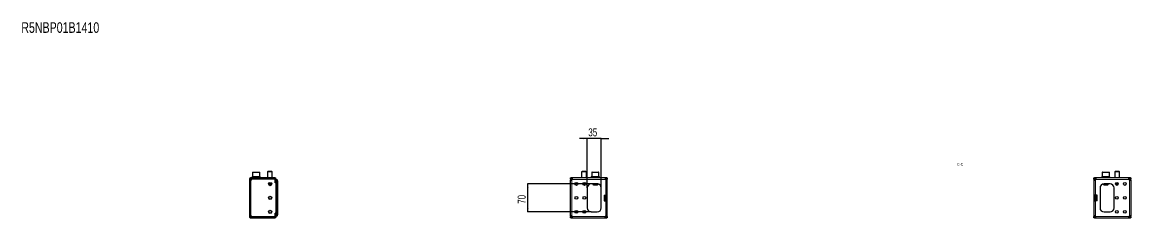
# Model space of a CAD drawing. Header units: millimetres. Extents: x -99 to 5261, y -1371 to 657.
# Drawn here: x 2491 to 5261, y 166 to 657 of the extents above; entities that cross this region are included whole.
import ezdxf

# ---------------------------------------------------------------- set-up
doc = ezdxf.new("R2010")
doc.units = ezdxf.units.MM
doc.layers.add('FORMAT', color=7, linetype='Continuous')
doc.styles.add('SLDTEXTSTYLE0', font='TXT', dxfattribs={"width": 0.75})
doc.dimstyles.new('SLDDIMSTYLE0', dxfattribs={"dimtxt": 20, "dimasz": 10, "dimexe": 0, "dimexo": 0.0625, "dimgap": 5, "dimtad": 2, "dimdec": 1, "dimrnd": 1e-09, "dimzin": 12, "dimdsep": 46, "dimtxsty": 'SLDTEXTSTYLE0', "dimsah": 1, "dimcen": 0.09, "dimadec": 0, "dimazin": 3, "dimtfac": 1, "dimtofl": 0, "dimtmove": 0, "dimatfit": 3, "dimfxl": 0, "dimfrac": 2, "dimtolj": 1, "dimtzin": 12, "dimarcsym": 0})
doc.dimstyles.new('SLDDIMSTYLE1', dxfattribs={"dimtxt": 20, "dimasz": 10, "dimexe": 0, "dimexo": 0.0625, "dimgap": 5, "dimtad": 2, "dimdec": 1, "dimrnd": 1e-09, "dimzin": 12, "dimdsep": 46, "dimtxsty": 'SLDTEXTSTYLE0', "dimsah": 1, "dimcen": 0.09, "dimadec": 0, "dimazin": 3, "dimtfac": 1, "dimtmove": 0, "dimatfit": 0, "dimfxl": 0, "dimfrac": 2, "dimtolj": 1, "dimtzin": 12, "dimarcsym": 0})

# ---------------------------------------------------------------- blocks, each defined once
blk = doc.blocks.new('_D_9')
at = {"layer": 'FORMAT'}
for p, q in [((3902.8, 365), (3883.5, 365)), ((3902.8, 241.5), (3902.8, 366)), ((3937.8, 365), (3902.8, 365)), ((3937.8, 241.5), (3937.8, 366)), ((3937.8, 365), (3957, 365))]:
    blk.add_line(p, q, dxfattribs=at)
for points in [[(3902.8, 365), (3892.8, 366.5), (3892.8, 363.4)], [(3937.8, 365), (3947.8, 363.4), (3947.8, 366.5)]]:
    blk.add_solid(points, dxfattribs=at)
at = {"layer": 'FORMAT', "insert": (3905.5, 390.7), "char_height": 20, "attachment_point": 1, "style": 'SLDTEXTSTYLE0'}
blk.add_mtext('35', dxfattribs=at)
blk = doc.blocks.new('_D_10')
at = {"layer": 'FORMAT'}
for p, q in [((3912.7, 251.5), (3753.7, 251.5)), ((3754.7, 181.5), (3754.7, 251.5)), ((3912.7, 181.5), (3753.7, 181.5))]:
    blk.add_line(p, q, dxfattribs=at)
for points in [[(3754.7, 251.5), (3753.2, 241.5), (3756.3, 241.5)], [(3754.7, 181.5), (3756.3, 191.5), (3753.2, 191.5)]]:
    blk.add_solid(points, dxfattribs=at)
at = {"layer": 'FORMAT', "insert": (3729, 201.7), "char_height": 20, "attachment_point": 1, "rotation": 90, "style": 'SLDTEXTSTYLE0'}
blk.add_mtext('70', dxfattribs=at)

msp = doc.modelspace()

# ---------------------------------------------------------------- linework, layer by layer
at = {"color": 7, "linetype": 'Continuous', "lineweight": 25}
for p, q in [((3066.88, 279.95), (3066.88, 268.95)), ((3067.88, 280.95), (3083.88, 280.95)), ((3084.88, 268.95), (3084.88, 279.95)), ((3104.96, 282.95), (3103.88, 281.88)), ((3103.88, 281.88), (3103.88, 266.45)), ((3115.88, 281.88), (3103.88, 281.88)), ((3114.81, 282.95), (3104.96, 282.95)), ((3115.88, 281.88), (3114.81, 282.95)), ((3115.88, 266.45), (3115.88, 281.88)), ((3889.83, 282.95), (3888.75, 281.88)), ((3888.75, 281.88), (3888.75, 266.45)), ((3900.75, 281.88), (3888.75, 281.88)), ((3899.68, 282.95), (3889.83, 282.95)), ((3900.75, 281.88), (3899.68, 282.95)), ((3900.75, 266.45), (3900.75, 281.88)), ((3914.25, 279.95), (3914.25, 268.95)), ((3915.25, 280.95), (3923.64, 280.95)), ((3923.64, 280.95), (3931.25, 280.95)), ((3932.25, 268.95), (3932.25, 279.95)), ((5189.25, 279.95), (5189.25, 268.95)), ((5190.25, 280.95), (5198.59, 280.95)), ((5198.59, 280.95), (5206.25, 280.95)), ((5207.25, 268.95), (5207.25, 279.95)), ((5221.83, 282.95), (5220.75, 281.88)), ((5220.75, 281.88), (5220.75, 266.45)), ((5232.75, 281.88), (5220.75, 281.88)), ((5231.68, 282.95), (5221.83, 282.95)), ((5232.75, 281.88), (5231.68, 282.95)), ((5232.75, 266.45), (5232.75, 281.88)), ((3058.88, 262.95), (3058.88, 261.73)), ((3061.38, 262.95), (3058.88, 262.95)), ((3058.88, 261.73), (3058.88, 171.18)), ((3061.38, 261.73), (3058.88, 261.73)), ((3061.38, 262.95), (3061.38, 261.73)), ((3062.38, 263.95), (3062.38, 266.45)), ((3064.78, 266.45), (3062.38, 266.45)), ((3064.79, 263.95), (3062.38, 263.95)), ((3064.78, 266.45), (3064.78, 263.95)), ((3064.78, 266.45), (3065.78, 266.45)), ((3065.78, 263.95), (3064.78, 263.95)), ((3065.63, 268.95), (3065.63, 267.95)), ((3065.63, 268.95), (3065.64, 268.95)), ((3065.63, 267.95), (3065.64, 267.95)), ((3065.64, 268.95), (3065.64, 268.7)), ((3066.43, 268.95), (3065.64, 268.95)), ((3065.64, 267.95), (3065.64, 268.2)), ((3066.43, 267.95), (3065.64, 267.95)), ((3122.38, 266.45), (3065.78, 266.45)), ((3065.78, 263.95), (3122.38, 263.95)), ((3065.81, 263.85), (3120.78, 263.85)), ((3066.43, 268.95), (3066.53, 268.95)), ((3066.43, 267.95), (3066.53, 267.95)), ((3066.53, 268.95), (3066.53, 268.7)), ((3068.67, 268.95), (3066.53, 268.95)), ((3066.53, 267.95), (3066.53, 268.2)), ((3068.67, 267.95), (3066.53, 267.95)), ((3068.67, 268.95), (3068.85, 268.95)), ((3068.67, 267.95), (3068.85, 267.95)), ((3068.85, 268.95), (3068.85, 268.7)), ((3072.01, 268.95), (3068.85, 268.95)), ((3068.85, 267.95), (3068.85, 268.2)), ((3072.01, 267.95), (3068.85, 267.95)), ((3069.88, 267.95), (3069.88, 266.45)), ((3072.01, 268.95), (3072.24, 268.95)), ((3072.01, 267.95), (3072.24, 267.95)), ((3072.24, 268.95), (3072.24, 268.7)), ((3075.94, 268.95), (3072.24, 268.95)), ((3072.24, 267.95), (3072.24, 268.2)), ((3075.94, 267.95), (3072.24, 267.95)), ((3075.94, 268.95), (3076.02, 268.95)), ((3075.94, 267.95), (3076.11, 267.95)), ((3076.11, 267.95), (3076.19, 267.95)), ((3076.15, 268.95), (3076.19, 268.95)), ((3076.19, 268.95), (3076.19, 268.7)), ((3079.85, 268.95), (3076.19, 268.95)), ((3076.19, 267.95), (3076.19, 268.2)), ((3079.85, 267.95), (3076.19, 267.95)), ((3079.85, 268.95), (3080.08, 268.95)), ((3079.85, 267.95), (3080.08, 267.95)), ((3080.08, 268.95), (3080.08, 268.7)), ((3083.17, 268.95), (3080.08, 268.95)), ((3080.08, 267.95), (3080.08, 268.2)), ((3083.17, 267.95), (3080.08, 267.95)), ((3081.88, 266.45), (3081.88, 267.95)), ((3083.17, 268.95), (3083.34, 268.95)), ((3083.17, 267.95), (3083.34, 267.95)), ((3083.34, 268.95), (3083.34, 268.7)), ((3085.37, 268.95), (3083.34, 268.95)), ((3083.34, 267.95), (3083.34, 268.2)), ((3085.37, 267.95), (3083.34, 267.95)), ((3085.37, 268.95), (3085.46, 268.95)), ((3085.37, 267.95), (3085.46, 267.95)), ((3085.46, 268.95), (3085.46, 268.7)), ((3086.13, 268.95), (3085.46, 268.95)), ((3085.46, 267.95), (3085.46, 268.2)), ((3086.13, 267.95), (3085.46, 267.95)), ((3086.13, 267.95), (3086.13, 268.95)), ((3099.63, 263.95), (3099.63, 263.85)), ((3099.93, 263.95), (3099.93, 263.85)), ((3101.61, 263.95), (3101.61, 263.85)), ((3104.56, 263.95), (3104.56, 263.85)), ((3114.85, 250.95), (3106.92, 250.95)), ((3108.32, 263.95), (3108.32, 263.85)), ((3112.31, 263.95), (3112.31, 263.85)), ((3115.94, 263.95), (3115.94, 263.85)), ((3118.64, 263.95), (3118.64, 263.85)), ((3120.01, 263.95), (3120.01, 263.85)), ((3120.13, 263.85), (3120.13, 263.95)), ((3123.28, 254.35), (3123.28, 261.35)), ((3123.28, 255.93), (3123.38, 255.72)), ((3125.88, 254.35), (3123.28, 254.35)), ((3123.38, 262.95), (3123.38, 255)), ((3125.88, 255), (3123.38, 255)), ((3125.88, 262.95), (3125.88, 255)), ((3125.88, 262.7), (3126.08, 262.7)), ((3125.88, 172.98), (3125.88, 260.43)), ((3125.88, 254.35), (3125.88, 178.55)), ((3126.08, 262.7), (3127.77, 262.25)), ((3126.08, 173.6), (3126.08, 259.81)), ((3128.88, 259.35), (3128.88, 260.8)), ((3128.88, 259.35), (3128.88, 184.91)), ((3860.75, 263.95), (3860.75, 266.45)), ((3860.75, 266.45), (3861.86, 266.45)), ((3861.86, 263.95), (3860.75, 263.95)), ((3860.75, 263.95), (3860.75, 263.85)), ((3860.75, 263.85), (3863.25, 263.85)), ((3860.75, 263.24), (3860.75, 263.85)), ((3860.75, 263.24), (3860.75, 261.18)), ((3860.75, 171.73), (3860.75, 261.18)), ((3860.75, 261.18), (3861.85, 261.18)), ((3865.58, 266.45), (3861.86, 266.45)), ((3865.58, 263.95), (3861.86, 263.95)), ((3863.25, 263.85), (3863.25, 263.24)), ((3863.25, 263.24), (3863.25, 261.42)), ((3947.92, 266.45), (3865.58, 266.45)), ((3865.58, 266.45), (3865.58, 264.24)), ((3899.22, 250.95), (3892.29, 250.95)), ((3927.75, 251.45), (3912.75, 251.45)), ((3913, 268.95), (3913, 267.95)), ((3913, 268.95), (3913.01, 268.95)), ((3913, 267.95), (3913.01, 267.95)), ((3913.01, 268.95), (3913.01, 268.7)), ((3913.84, 268.95), (3913.01, 268.95)), ((3913.01, 267.95), (3913.01, 268.2)), ((3913.84, 267.95), (3913.01, 267.95)), ((3913.84, 268.95), (3913.94, 268.95)), ((3913.84, 267.95), (3913.94, 267.95)), ((3913.94, 268.95), (3913.94, 268.7)), ((3916.11, 268.95), (3913.94, 268.95)), ((3913.94, 267.95), (3913.94, 268.2)), ((3916.11, 267.95), (3913.94, 267.95)), ((3914.42, 251.36), (3914.4, 251.36)), ((3914.42, 251.35), (3914.42, 251.36)), ((3914.52, 251.35), (3914.42, 251.35)), ((3914.52, 251.45), (3914.52, 251.35)), ((3917.78, 251.35), (3914.52, 251.35)), ((3916.11, 268.95), (3916.29, 268.95)), ((3916.11, 267.95), (3916.29, 267.95)), ((3916.29, 268.95), (3916.29, 268.7)), ((3919.46, 268.95), (3916.29, 268.95)), ((3916.29, 267.95), (3916.29, 268.2)), ((3919.46, 267.95), (3916.29, 267.95)), ((3917.25, 267.95), (3917.25, 266.45)), ((3917.25, 251.35), (3917.25, 250.03)), ((3917.25, 250.03), (3918.33, 248.95)), ((3917.25, 250.03), (3923.54, 250.03)), ((3917.78, 251.35), (3919.68, 251.35)), ((3919.46, 268.95), (3919.69, 268.95)), ((3919.46, 267.95), (3919.69, 267.95)), ((3920.23, 251.35), (3919.68, 251.35)), ((3919.69, 268.95), (3919.69, 268.7)), ((3923.39, 268.95), (3919.69, 268.95)), ((3919.69, 267.95), (3919.69, 268.2)), ((3923.39, 267.95), (3919.69, 267.95)), ((3926.27, 251.35), (3920.23, 251.35)), ((3923.39, 268.95), (3923.69, 268.95)), ((3923.39, 268.95), (3923.47, 268.95)), ((3923.39, 267.95), (3923.55, 267.95)), ((3923.54, 250.03), (3929.25, 250.03)), ((3923.55, 267.95), (3923.64, 267.95)), ((3923.6, 268.95), (3923.64, 268.95)), ((3923.64, 268.95), (3923.64, 268.7)), ((3927.31, 268.95), (3923.64, 268.95)), ((3923.64, 267.95), (3923.64, 268.2)), ((3927.31, 267.95), (3923.64, 267.95)), ((3926.83, 251.35), (3926.27, 251.35)), ((3926.83, 251.35), (3928.73, 251.35)), ((3927.31, 268.95), (3927.53, 268.95)), ((3927.31, 267.95), (3927.53, 267.95)), ((3927.53, 268.95), (3927.53, 268.7)), ((3930.6, 268.95), (3927.53, 268.95)), ((3927.53, 267.95), (3927.53, 268.2)), ((3930.6, 267.95), (3927.53, 267.95)), ((3928.18, 248.95), (3929.25, 250.03)), ((3929.16, 251.35), (3928.73, 251.35)), ((3929.25, 266.45), (3929.25, 267.95)), ((3929.25, 250.03), (3929.25, 251.34)), ((3930.6, 268.95), (3930.77, 268.95)), ((3930.6, 267.95), (3930.77, 267.95)), ((3930.77, 268.95), (3930.77, 268.7)), ((3932.78, 268.95), (3930.77, 268.95)), ((3930.77, 267.95), (3930.77, 268.2)), ((3932.78, 267.95), (3930.77, 267.95)), ((3932.78, 268.95), (3932.87, 268.95)), ((3932.78, 267.95), (3932.87, 267.95)), ((3932.87, 268.95), (3932.87, 268.7)), ((3933.5, 268.95), (3932.87, 268.95)), ((3932.87, 267.95), (3932.87, 268.2)), ((3933.5, 267.95), (3932.87, 267.95)), ((3933.5, 267.95), (3933.5, 268.95)), ((3947.92, 266.45), (3947.92, 263.95)), ((3951.64, 266.45), (3947.92, 266.45)), ((3951.64, 263.95), (3947.92, 263.95)), ((3950.25, 263.85), (3952.75, 263.85)), ((3950.25, 263.24), (3950.25, 263.85)), ((3950.25, 261.41), (3950.25, 263.24)), ((3951.64, 266.45), (3952.75, 266.45)), ((3952.75, 263.95), (3951.64, 263.95)), ((3952.75, 266.45), (3952.75, 263.95)), ((3952.75, 263.85), (3952.75, 263.95)), ((3952.75, 263.85), (3952.75, 263.24)), ((3952.75, 261.18), (3952.75, 263.24)), ((3952.75, 223.45), (3952.75, 261.18)), ((5168.75, 263.95), (5168.75, 266.45)), ((5168.75, 266.45), (5169.86, 266.45)), ((5169.86, 263.95), (5168.75, 263.95)), ((5168.75, 263.95), (5168.75, 263.85)), ((5168.75, 263.85), (5171.25, 263.85)), ((5168.75, 263.24), (5168.75, 263.85)), ((5168.75, 263.24), (5168.75, 261.18)), ((5168.75, 261.18), (5169.85, 261.18)), ((5168.75, 261.18), (5168.75, 223.45)), ((5173.58, 266.45), (5169.86, 266.45)), ((5173.58, 263.95), (5169.86, 263.95)), ((5171.25, 263.85), (5171.25, 263.24)), ((5171.25, 263.24), (5171.25, 261.42)), ((5173.58, 266.45), (5173.58, 264.24)), ((5255.92, 266.45), (5173.58, 266.45)), ((5188, 268.95), (5188, 267.95)), ((5188, 268.95), (5188.01, 268.95)), ((5188, 267.95), (5188.01, 267.95)), ((5188.01, 268.95), (5188.01, 268.7)), ((5188.84, 268.95), (5188.01, 268.95)), ((5188.01, 267.95), (5188.01, 268.2)), ((5188.84, 267.95), (5188.01, 267.95)), ((5188.84, 268.95), (5188.94, 268.95)), ((5188.84, 267.95), (5188.94, 267.95)), ((5188.94, 268.95), (5188.94, 268.7)), ((5191.11, 268.95), (5188.94, 268.95)), ((5188.94, 267.95), (5188.94, 268.2)), ((5191.11, 267.95), (5188.94, 267.95)), ((5191.11, 268.95), (5191.29, 268.95)), ((5191.11, 267.95), (5191.29, 267.95)), ((5191.29, 268.95), (5191.29, 268.7)), ((5194.47, 268.95), (5191.29, 268.95)), ((5191.29, 267.95), (5191.29, 268.2)), ((5194.47, 267.95), (5191.29, 267.95)), ((5192.25, 267.95), (5192.25, 266.45)), ((5192.25, 251.34), (5192.25, 250.03)), ((5192.25, 250.03), (5193.33, 248.95)), ((5192.25, 250.03), (5198.51, 250.03)), ((5192.78, 251.35), (5192.34, 251.35)), ((5192.78, 251.35), (5194.68, 251.35)), ((5208.75, 251.45), (5193.75, 251.45)), ((5194.47, 268.95), (5194.7, 268.95)), ((5194.47, 267.95), (5194.7, 267.95)), ((5195.23, 251.35), (5194.68, 251.35)), ((5194.7, 268.95), (5194.7, 268.7)), ((5198.4, 268.95), (5194.7, 268.95)), ((5194.7, 267.95), (5194.7, 268.2)), ((5198.4, 267.95), (5194.7, 267.95)), ((5201.27, 251.35), (5195.23, 251.35)), ((5198.4, 268.95), (5198.64, 268.95)), ((5198.4, 268.95), (5198.47, 268.95)), ((5198.4, 267.95), (5198.55, 267.95)), ((5198.51, 250.03), (5204.25, 250.03)), ((5198.55, 267.95), (5198.65, 267.95)), ((5198.6, 268.95), (5198.65, 268.95)), ((5198.65, 268.95), (5198.65, 268.7)), ((5202.31, 268.95), (5198.65, 268.95)), ((5198.65, 267.95), (5198.65, 268.2)), ((5202.31, 267.95), (5198.65, 267.95)), ((5201.83, 251.35), (5201.27, 251.35)), ((5201.83, 251.35), (5203.73, 251.35)), ((5202.31, 268.95), (5202.54, 268.95)), ((5202.31, 267.95), (5202.54, 267.95)), ((5202.54, 268.95), (5202.54, 268.7)), ((5205.6, 268.95), (5202.54, 268.95)), ((5202.54, 267.95), (5202.54, 268.2)), ((5205.6, 267.95), (5202.54, 267.95)), ((5203.18, 248.95), (5204.25, 250.03)), ((5206.98, 251.35), (5203.73, 251.35)), ((5204.25, 266.45), (5204.25, 267.95)), ((5204.25, 250.03), (5204.25, 251.35)), ((5205.6, 268.95), (5205.77, 268.95)), ((5205.6, 267.95), (5205.77, 267.95)), ((5205.77, 268.95), (5205.77, 268.7)), ((5207.78, 268.95), (5205.77, 268.95)), ((5205.77, 267.95), (5205.77, 268.2)), ((5207.78, 267.95), (5205.77, 267.95)), ((5206.98, 251.35), (5206.98, 251.45)), ((5207.08, 251.35), (5206.98, 251.35)), ((5207.1, 251.36), (5207.08, 251.36)), ((5207.08, 251.35), (5207.08, 251.36)), ((5207.78, 268.95), (5207.87, 268.95)), ((5207.78, 267.95), (5207.87, 267.95)), ((5207.87, 268.95), (5207.87, 268.7)), ((5208.5, 268.95), (5207.87, 268.95)), ((5207.87, 267.95), (5207.87, 268.2)), ((5208.5, 267.95), (5207.87, 267.95)), ((5208.5, 267.95), (5208.5, 268.95)), ((5229.22, 250.95), (5222.29, 250.95)), ((5255.92, 263.95), (5255.92, 266.45)), ((5259.64, 266.45), (5255.92, 266.45)), ((5259.64, 263.95), (5255.92, 263.95)), ((5258.25, 263.85), (5260.75, 263.85)), ((5258.25, 263.24), (5258.25, 263.85)), ((5258.25, 261.41), (5258.25, 263.24)), ((5259.64, 266.45), (5260.75, 266.45)), ((5260.75, 263.95), (5259.64, 263.95)), ((5260.75, 266.45), (5260.75, 263.95)), ((5260.75, 263.85), (5260.75, 263.95)), ((5260.75, 263.85), (5260.75, 263.24)), ((5260.75, 261.18), (5260.75, 263.24)), ((5260.75, 261.18), (5260.75, 171.73)), ((3902.75, 241.45), (3902.75, 191.45)), ((3918.33, 248.95), (3923.49, 248.95)), ((3923.49, 248.95), (3928.18, 248.95)), ((3937.75, 191.45), (3937.75, 241.45)), ((3944.75, 223.45), (3949.25, 223.45)), ((3944.75, 223.45), (3944.75, 209.45)), ((3952.75, 223.45), (3949.25, 223.45)), ((3950.25, 209.45), (3950.25, 223.45)), ((3952.75, 209.45), (3952.75, 223.45)), ((5172.25, 223.45), (5168.75, 223.45)), ((5168.75, 223.45), (5168.75, 209.45)), ((5171.25, 223.45), (5171.25, 209.45)), ((5176.75, 223.45), (5172.25, 223.45)), ((5176.75, 209.45), (5176.75, 223.45)), ((5183.75, 241.45), (5183.75, 191.45)), ((5193.33, 248.95), (5198.46, 248.95)), ((5198.46, 248.95), (5203.18, 248.95)), ((5218.75, 191.45), (5218.75, 241.45)), ((3944.75, 209.45), (3949.25, 209.45)), ((3949.25, 209.45), (3952.75, 209.45)), ((3952.75, 171.73), (3952.75, 209.45)), ((5168.75, 209.45), (5172.25, 209.45)), ((5168.75, 209.45), (5168.75, 171.73)), ((5176.75, 209.45), (5172.25, 209.45)), ((3058.88, 171.18), (3061.38, 171.18)), ((3058.88, 171.18), (3058.88, 169.95)), ((3058.88, 169.95), (3061.38, 169.95)), ((3061.38, 171.18), (3061.38, 169.95)), ((3062.38, 166.45), (3062.38, 168.95)), ((3062.38, 168.95), (3064.78, 168.95)), ((3062.38, 166.45), (3064.78, 166.45)), ((3064.78, 168.95), (3064.78, 166.45)), ((3064.78, 168.95), (3065.78, 168.95)), ((3065.78, 166.45), (3064.78, 166.45)), ((3122.38, 168.95), (3065.78, 168.95)), ((3065.78, 166.45), (3122.38, 166.45)), ((3120.78, 169.05), (3065.81, 169.05)), ((3123.28, 178.55), (3125.88, 178.55)), ((3123.28, 171.55), (3123.28, 178.55)), ((3123.28, 177.48), (3123.38, 177.69)), ((3125.88, 177.9), (3123.38, 177.9)), ((3123.38, 177.9), (3123.38, 169.95)), ((3125.88, 177.9), (3125.88, 169.95)), ((3126.08, 170.7), (3125.88, 170.7)), ((3127.77, 171.16), (3126.08, 170.7)), ((3128.88, 184.91), (3128.88, 176.7)), ((3129.08, 182.96), (3128.88, 182.96)), ((3129.08, 182.92), (3128.88, 182.92)), ((3129.08, 182.91), (3128.88, 182.91)), ((3129.08, 178.7), (3128.88, 178.7)), ((3129.08, 178.65), (3128.88, 178.65)), ((3128.88, 176.7), (3128.88, 174.06)), ((3128.88, 172.61), (3128.88, 174.06)), ((3129.08, 182.47), (3129.08, 179.14)), ((3860.75, 171.73), (3860.75, 169.67)), ((3860.75, 169.05), (3860.75, 169.67)), ((3863.25, 169.05), (3860.75, 169.05)), ((3860.75, 169.05), (3860.75, 168.95)), ((3860.75, 166.45), (3860.75, 168.95)), ((3860.75, 168.95), (3861.86, 168.95)), ((3861.86, 166.45), (3860.75, 166.45)), ((3861.86, 168.95), (3865.58, 168.95)), ((3861.86, 166.45), (3865.58, 166.45)), ((3863.25, 171.5), (3863.25, 169.67)), ((3863.25, 169.67), (3863.25, 169.05)), ((3865.58, 168.95), (3865.58, 166.45)), ((3865.58, 166.45), (3947.92, 166.45)), ((3912.75, 181.45), (3927.75, 181.45)), ((3947.92, 168.95), (3951.64, 168.95)), ((3947.92, 166.45), (3947.92, 168.67)), ((3947.92, 166.45), (3951.64, 166.45)), ((3950.25, 169.67), (3950.25, 171.48)), ((3950.25, 169.05), (3950.25, 169.67)), ((3952.75, 169.05), (3950.25, 169.05)), ((3951.64, 168.95), (3952.75, 168.95)), ((3952.75, 166.45), (3951.64, 166.45)), ((3952.75, 171.73), (3951.66, 171.73)), ((3952.75, 169.67), (3952.75, 171.73)), ((3952.75, 169.67), (3952.75, 169.05)), ((3952.75, 168.95), (3952.75, 169.05)), ((3952.75, 168.95), (3952.75, 166.45)), ((5168.75, 171.73), (5168.75, 169.67)), ((5168.75, 169.05), (5168.75, 169.67)), ((5171.25, 169.05), (5168.75, 169.05)), ((5168.75, 169.05), (5168.75, 168.95)), ((5168.75, 166.45), (5168.75, 168.95)), ((5168.75, 168.95), (5169.86, 168.95)), ((5169.86, 166.45), (5168.75, 166.45)), ((5169.86, 168.95), (5173.58, 168.95)), ((5169.86, 166.45), (5173.58, 166.45)), ((5171.25, 171.5), (5171.25, 169.67)), ((5171.25, 169.67), (5171.25, 169.05)), ((5173.58, 166.45), (5173.58, 168.95)), ((5173.58, 166.45), (5255.92, 166.45)), ((5193.75, 181.45), (5208.75, 181.45)), ((5255.92, 168.95), (5259.64, 168.95)), ((5255.92, 166.45), (5255.92, 168.67)), ((5255.92, 166.45), (5259.64, 166.45)), ((5258.25, 169.67), (5258.25, 171.48)), ((5258.25, 169.05), (5258.25, 169.67)), ((5260.75, 169.05), (5258.25, 169.05)), ((5259.64, 168.95), (5260.75, 168.95)), ((5260.75, 166.45), (5259.64, 166.45)), ((5260.75, 171.73), (5259.66, 171.73)), ((5260.75, 169.67), (5260.75, 171.73)), ((5260.75, 169.67), (5260.75, 169.05)), ((5260.75, 168.95), (5260.75, 169.05)), ((5260.75, 168.95), (5260.75, 166.45))]:
    msp.add_line(p, q, dxfattribs=at)
at = {"color": 8, "linetype": 'Continuous', "lineweight": 18}
for p, q in [((3084.88, 279.95), (3066.88, 279.95)), ((3923.69, 279.95), (3914.25, 279.95)), ((3932.25, 279.95), (3923.69, 279.95)), ((5198.64, 279.95), (5189.25, 279.95)), ((5207.25, 279.95), (5198.64, 279.95)), ((3062.38, 261.18), (3062.38, 171.73)), ((3065.78, 266.45), (3065.78, 263.95)), ((3106.92, 251.95), (3114.85, 251.95)), ((3122.38, 263.95), (3122.38, 266.45)), ((3123.38, 262.95), (3125.88, 262.95)), ((3125.69, 254.35), (3125.69, 255)), ((3127.77, 259.35), (3126.08, 259.81)), ((3127.77, 174.06), (3127.77, 259.35)), ((3128.88, 259.35), (3127.77, 259.35)), ((3863.25, 263.24), (3860.75, 263.24)), ((3861.86, 266.45), (3861.86, 263.95)), ((3863.25, 262.95), (3865.34, 262.95)), ((3864.25, 171.18), (3864.25, 261.73)), ((3948.17, 262.95), (3865.34, 262.95)), ((3892.29, 251.95), (3899.22, 251.95)), ((3919.68, 251.45), (3919.68, 251.35)), ((3920.23, 251.45), (3920.23, 251.35)), ((3926.27, 251.45), (3926.27, 251.35)), ((3926.83, 251.45), (3926.83, 251.35)), ((3948.17, 262.95), (3950.25, 262.95)), ((3949.25, 223.45), (3949.25, 261.73)), ((3952.75, 263.24), (3950.25, 263.24)), ((3951.64, 263.95), (3951.64, 266.45)), ((5171.25, 263.24), (5168.75, 263.24)), ((5169.86, 266.45), (5169.86, 263.95)), ((5171.25, 262.95), (5173.34, 262.95)), ((5172.25, 261.73), (5172.25, 223.45)), ((5173.34, 262.95), (5256.17, 262.95)), ((5194.68, 251.45), (5194.68, 251.35)), ((5195.23, 251.45), (5195.23, 251.35)), ((5201.27, 251.45), (5201.27, 251.35)), ((5201.83, 251.45), (5201.83, 251.35)), ((5222.29, 251.95), (5229.22, 251.95)), ((5256.17, 262.95), (5258.25, 262.95)), ((5257.25, 261.73), (5257.25, 171.18)), ((5260.75, 263.24), (5258.25, 263.24)), ((5259.64, 263.95), (5259.64, 266.45)), ((3948.06, 209.45), (3948.06, 223.45)), ((3948.26, 223.45), (3948.26, 209.45)), ((3948.36, 209.45), (3948.36, 223.45)), ((3948.56, 223.45), (3948.56, 209.45)), ((3949.44, 209.45), (3949.44, 223.45)), ((3949.64, 223.45), (3949.64, 209.45)), ((3949.75, 209.45), (3949.75, 223.45)), ((3949.95, 223.45), (3949.95, 209.45)), ((5171.56, 209.45), (5171.56, 223.45)), ((5171.76, 223.45), (5171.76, 209.45)), ((5171.86, 209.45), (5171.86, 223.45)), ((5172.06, 223.45), (5172.06, 209.45)), ((5172.94, 209.45), (5172.94, 223.45)), ((5173.14, 223.45), (5173.14, 209.45)), ((5173.25, 209.45), (5173.25, 223.45)), ((5173.45, 223.45), (5173.45, 209.45)), ((3949.25, 171.18), (3949.25, 209.45)), ((5172.25, 209.45), (5172.25, 171.18)), ((3065.78, 168.95), (3065.78, 166.45)), ((3122.38, 168.95), (3122.38, 166.45)), ((3123.38, 169.95), (3125.88, 169.95)), ((3125.69, 177.9), (3125.69, 178.55)), ((3126.08, 173.6), (3127.77, 174.06)), ((3127.77, 174.06), (3128.88, 174.06)), ((3129.08, 182.47), (3128.88, 182.47)), ((3129.08, 179.14), (3128.88, 179.14)), ((3860.75, 169.67), (3863.25, 169.67)), ((3861.86, 168.95), (3861.86, 166.45)), ((3865.34, 169.95), (3863.25, 169.95)), ((3948.17, 169.95), (3865.34, 169.95)), ((3950.25, 169.95), (3948.17, 169.95)), ((3950.25, 169.67), (3952.75, 169.67)), ((3951.64, 166.45), (3951.64, 168.95)), ((5168.75, 169.67), (5171.25, 169.67)), ((5169.86, 168.95), (5169.86, 166.45)), ((5173.34, 169.95), (5171.25, 169.95)), ((5173.34, 169.95), (5256.17, 169.95)), ((5258.25, 169.95), (5256.17, 169.95)), ((5258.25, 169.67), (5260.75, 169.67)), ((5259.64, 166.45), (5259.64, 168.95))]:
    msp.add_line(p, q, dxfattribs=at)
at = {"color": 7, "linetype": 'Continuous', "lineweight": 25}
for centre, radius in [((3110.88, 251.45), 4), ((3875.75, 251.45), 3.5), ((3895.75, 251.45), 3.5), ((5225.75, 251.45), 3.5), ((5245.75, 251.45), 3.5), ((3110.88, 216.45), 4), ((3110.88, 216.45), 3.5), ((3875.75, 216.45), 3.5), ((3895.75, 216.45), 3.5), ((5225.75, 216.45), 3.5), ((5245.75, 216.45), 3.5), ((3110.88, 181.45), 4), ((3110.88, 181.45), 3.5), ((3875.75, 181.45), 3.5), ((3895.75, 181.45), 3.5), ((5225.75, 181.45), 3.5), ((5245.75, 181.45), 3.5)]:
    msp.add_circle(centre, radius, dxfattribs=at)
for centre, radius, start, end in [((3067.88, 279.95), 1, 90, 180), ((3083.88, 279.95), 1, 0, 90), ((3915.25, 279.95), 1, 90, 180), ((3931.25, 279.95), 1, 0, 90), ((5190.25, 279.95), 1, 90, 180), ((5206.25, 279.95), 1, 0, 90), ((3061.66, 264.6), 3.5, 281.89481, 337.11462), ((3065.81, 262.85), 1, 90, 157.11462), ((3068.53, 263.6), 0.35, 45.58469, 90), ((3083.23, 263.6), 0.35, 90, 134.41531), ((3110.88, 251.45), 3.5, 188.21321, 351.78679), ((3120.78, 261.35), 2.5, 360, 90), ((3122.38, 262.95), 3.5, 0, 90), ((3122.38, 262.95), 1, 0, 90), ((3127.38, 260.8), 1.5, 0, 75), ((3862.25, 264.6), 3.5, 304.8499, 331.87293), ((3912.75, 241.45), 10, 90, 180), ((3927.75, 241.45), 10, 0, 90), ((3951.25, 264.6), 3.5, 208.12707, 235.1501), ((5170.25, 264.6), 3.5, 304.8499, 331.87293), ((5193.75, 241.45), 10, 90, 180), ((5208.75, 241.45), 10, 0, 90), ((5259.25, 264.6), 3.5, 208.12707, 235.1501), ((3061.66, 168.3), 3.5, 22.88538, 78.10519), ((3065.81, 170.05), 1, 202.88538, 270), ((3068.53, 169.3), 0.35, 270, 314.41531), ((3083.23, 169.3), 0.35, 225.58469, 270), ((3120.78, 171.55), 2.5, 270, 0), ((3122.38, 169.95), 1, 270, 360), ((3122.38, 169.95), 3.5, 270, 360), ((3127.38, 172.61), 1.5, 285, 0), ((3862.25, 168.3), 3.5, 28.12707, 55.1501), ((3912.75, 191.45), 10, 180, 270), ((3927.75, 191.45), 10, 270, 0), ((3951.25, 168.3), 3.5, 124.8499, 151.87293), ((5170.25, 168.3), 3.5, 28.12707, 55.1501), ((5193.75, 191.45), 10, 180, 270), ((5208.75, 191.45), 10, 270, 0), ((5259.25, 168.3), 3.5, 124.8499, 151.87293)]:
    msp.add_arc(centre, radius, start, end, dxfattribs=at)
for centre, major_axis, start_param, end_param in [((3114.49, 262.7), (11.57, -3.1), 0.0670375, 0.2530722), ((3114.49, 170.7), (11.57, 3.1), 6.0301131, 6.2161478)]:
    msp.add_ellipse(centre, major_axis=major_axis, ratio=0.2505628, start_param=start_param, end_param=end_param, dxfattribs=at)
at = {"color": 8, "linetype": 'Continuous', "lineweight": 18}
for centre, major_axis, start_param, end_param in [((3127.38, 259.25), (0.38, 3), 4.762686, 6.2664448), ((3127.38, 174.16), (-0.38, 3), 3.1583332, 4.662092)]:
    msp.add_ellipse(centre, major_axis=major_axis, ratio=0.1230384, start_param=start_param, end_param=end_param, dxfattribs=at)
at = {"color": 7, "linetype": 'Continuous', "lineweight": 25}
for points, knots in [([(3062.38, 266.45), (3062.09, 266.43), (3061.54, 266.39), (3060.64, 266.04), (3059.75, 265.37), (3059.03, 264.26), (3058.93, 263.4), (3058.88, 262.95)], [0, 0, 0, 0, 0.16069, 0.3013121, 0.5219513, 0.7535732, 1, 1, 1, 1]), ([(3058.88, 261.73), (3058.93, 261.61), (3059.02, 261.39), (3059.59, 261.2), (3060.19, 261.13), (3060.82, 261.11), (3061.57, 261.12), (3062.11, 261.16), (3062.38, 261.18)], [0, 0, 0, 0, 0.2541487, 0.4482127, 0.5749082, 0.7088724, 0.8504677, 1, 1, 1, 1]), ([(3062.38, 263.95), (3062.3, 263.95), (3062.14, 263.94), (3061.94, 263.86), (3061.77, 263.75), (3061.64, 263.63), (3061.53, 263.49), (3061.41, 263.26), (3061.4, 263.08), (3061.38, 262.95)], [0, 0, 0, 0, 0.1567865, 0.2908092, 0.4035006, 0.4972984, 0.6071328, 0.7261813, 1, 1, 1, 1]), ([(3061.38, 261.73), (3061.4, 261.61), (3061.42, 261.41), (3061.57, 261.2), (3061.7, 261.16), (3061.75, 261.14)], [0, 0, 0, 0, 0.4882324, 0.8197059, 1, 1, 1, 1]), ([(3065.64, 268.7), (3065.64, 268.75), (3065.64, 268.81), (3065.63, 268.89), (3065.63, 268.93), (3065.63, 268.95)], [0, 0, 0, 0, 0.4999808, 0.7499881, 1, 1, 1, 1]), ([(3065.63, 267.95), (3065.63, 267.98), (3065.63, 268.02), (3065.64, 268.1), (3065.64, 268.16), (3065.64, 268.2)], [0, 0, 0, 0, 0.25014008, 0.50028016, 1, 1, 1, 1]), ([(3066.53, 268.7), (3066.52, 268.75), (3066.49, 268.81), (3066.46, 268.89), (3066.44, 268.93), (3066.43, 268.95)], [0, 0, 0, 0, 0.4999808, 0.7499881, 1, 1, 1, 1]), ([(3066.43, 267.95), (3066.44, 267.98), (3066.46, 268.02), (3066.49, 268.1), (3066.52, 268.16), (3066.53, 268.2)], [0, 0, 0, 0, 0.25014008, 0.50028016, 1, 1, 1, 1]), ([(3068.85, 268.7), (3068.82, 268.75), (3068.78, 268.81), (3068.72, 268.89), (3068.69, 268.93), (3068.67, 268.95)], [0, 0, 0, 0, 0.4999808, 0.7499881, 1, 1, 1, 1]), ([(3068.67, 267.95), (3068.69, 267.98), (3068.72, 268.02), (3068.78, 268.1), (3068.82, 268.16), (3068.85, 268.2)], [0, 0, 0, 0, 0.2501401, 0.5002802, 1, 1, 1, 1]), ([(3072.24, 268.7), (3072.2, 268.75), (3072.14, 268.81), (3072.07, 268.89), (3072.03, 268.93), (3072.01, 268.95)], [0, 0, 0, 0, 0.4999808, 0.7499881, 1, 1, 1, 1]), ([(3072.01, 267.95), (3072.03, 267.98), (3072.07, 268.02), (3072.14, 268.1), (3072.2, 268.16), (3072.24, 268.2)], [0, 0, 0, 0, 0.2501401, 0.5002802, 1, 1, 1, 1]), ([(3076.19, 268.7), (3076.14, 268.75), (3076.08, 268.81), (3076, 268.89), (3075.96, 268.93), (3075.94, 268.95)], [0, 0, 0, 0, 0.4999808, 0.7499881, 1, 1, 1, 1]), ([(3075.94, 267.95), (3075.96, 267.98), (3076, 268.02), (3076.08, 268.1), (3076.14, 268.16), (3076.19, 268.2)], [0, 0, 0, 0, 0.2501401, 0.5002802, 1, 1, 1, 1]), ([(3076.19, 268.7), (3076.17, 268.78), (3076.15, 268.91), (3076.12, 268.94), (3076.11, 268.95)], [0, 0, 0, 0, 0.56179418, 1, 1, 1, 1]), ([(3076.19, 268.2), (3076.17, 268.13), (3076.15, 268), (3076.12, 267.97), (3076.11, 267.95)], [0, 0, 0, 0, 0.56179418, 1, 1, 1, 1]), ([(3080.08, 268.7), (3080.05, 268.75), (3079.99, 268.81), (3079.91, 268.89), (3079.87, 268.93), (3079.85, 268.95)], [0, 0, 0, 0, 0.4999808, 0.7499881, 1, 1, 1, 1]), ([(3079.85, 267.95), (3079.87, 267.98), (3079.91, 268.02), (3079.99, 268.1), (3080.05, 268.16), (3080.08, 268.2)], [0, 0, 0, 0, 0.2501401, 0.5002802, 1, 1, 1, 1]), ([(3083.34, 268.7), (3083.31, 268.75), (3083.27, 268.81), (3083.21, 268.89), (3083.18, 268.93), (3083.17, 268.95)], [0, 0, 0, 0, 0.4999808, 0.7499881, 1, 1, 1, 1]), ([(3083.17, 267.95), (3083.18, 267.98), (3083.21, 268.02), (3083.27, 268.1), (3083.31, 268.16), (3083.34, 268.2)], [0, 0, 0, 0, 0.25014008, 0.50028016, 1, 1, 1, 1]), ([(3085.46, 268.7), (3085.45, 268.75), (3085.43, 268.81), (3085.4, 268.89), (3085.38, 268.93), (3085.37, 268.95)], [0, 0, 0, 0, 0.4999808, 0.7499881, 1, 1, 1, 1]), ([(3085.37, 267.95), (3085.38, 267.98), (3085.4, 268.02), (3085.43, 268.1), (3085.45, 268.16), (3085.46, 268.2)], [0, 0, 0, 0, 0.2501401, 0.5002802, 1, 1, 1, 1]), ([(3099.89, 263.85), (3099.89, 263.87), (3099.88, 263.9), (3099.87, 263.93), (3099.87, 263.95)], [0, 0, 0, 0, 0.374848, 1, 1, 1, 1]), ([(3101.53, 263.85), (3101.52, 263.87), (3101.5, 263.9), (3101.48, 263.93), (3101.47, 263.95)], [0, 0, 0, 0, 0.374848, 1, 1, 1, 1]), ([(3104.43, 263.85), (3104.42, 263.87), (3104.39, 263.9), (3104.37, 263.93), (3104.35, 263.95)], [0, 0, 0, 0, 0.374848, 1, 1, 1, 1]), ([(3108.17, 263.85), (3108.16, 263.87), (3108.12, 263.9), (3108.09, 263.93), (3108.07, 263.95)], [0, 0, 0, 0, 0.374848, 1, 1, 1, 1]), ([(3112.17, 263.85), (3112.15, 263.87), (3112.12, 263.9), (3112.09, 263.93), (3112.07, 263.95)], [0, 0, 0, 0, 0.374848, 1, 1, 1, 1]), ([(3115.82, 263.85), (3115.81, 263.87), (3115.78, 263.9), (3115.75, 263.93), (3115.74, 263.95)], [0, 0, 0, 0, 0.37484796, 1, 1, 1, 1]), ([(3118.56, 263.85), (3118.56, 263.87), (3118.54, 263.9), (3118.52, 263.93), (3118.51, 263.95)], [0, 0, 0, 0, 0.374848, 1, 1, 1, 1]), ([(3119.99, 263.85), (3119.99, 263.87), (3119.98, 263.9), (3119.98, 263.93), (3119.97, 263.95)], [0, 0, 0, 0, 0.374848, 1, 1, 1, 1]), ([(3860.75, 261.18), (3860.78, 261.17), (3860.82, 261.14), (3861.22, 261.12), (3861.94, 261.16), (3863.03, 261.38), (3863.84, 261.61), (3864.25, 261.73)], [0, 0, 0, 0, 0.1708405, 0.3192172, 0.5481031, 0.7678223, 1, 1, 1, 1]), ([(3865.34, 262.95), (3865.39, 263.22), (3865.49, 263.71), (3865.64, 264.53), (3865.74, 265.24), (3865.76, 265.8), (3865.74, 266.16), (3865.68, 266.41), (3865.62, 266.44), (3865.58, 266.45)], [0, 0, 0, 0, 0.14406669, 0.27127561, 0.47490748, 0.59799737, 0.72633757, 0.86024541, 1, 1, 1, 1]), ([(3913.01, 268.7), (3913.01, 268.75), (3913.01, 268.81), (3913, 268.89), (3913, 268.93), (3913, 268.95)], [0, 0, 0, 0, 0.4999808, 0.7499881, 1, 1, 1, 1]), ([(3913, 267.95), (3913, 267.98), (3913, 268.02), (3913.01, 268.1), (3913.01, 268.16), (3913.01, 268.2)], [0, 0, 0, 0, 0.2501401, 0.5002802, 1, 1, 1, 1]), ([(3913.94, 268.7), (3913.92, 268.75), (3913.9, 268.81), (3913.86, 268.89), (3913.85, 268.93), (3913.84, 268.95)], [0, 0, 0, 0, 0.4999808, 0.7499881, 1, 1, 1, 1]), ([(3913.84, 267.95), (3913.85, 267.98), (3913.86, 268.02), (3913.9, 268.1), (3913.92, 268.16), (3913.94, 268.2)], [0, 0, 0, 0, 0.2501401, 0.5002802, 1, 1, 1, 1]), ([(3914.4, 251.36), (3914.36, 251.36), (3914.28, 251.36), (3914.14, 251.4), (3914.07, 251.44), (3914.05, 251.45)], [0, 0, 0, 0, 0.41810651, 0.83773287, 1, 1, 1, 1]), ([(3916.29, 268.7), (3916.26, 268.75), (3916.21, 268.81), (3916.15, 268.89), (3916.12, 268.93), (3916.11, 268.95)], [0, 0, 0, 0, 0.4999808, 0.7499881, 1, 1, 1, 1]), ([(3916.11, 267.95), (3916.12, 267.98), (3916.15, 268.02), (3916.21, 268.1), (3916.26, 268.16), (3916.29, 268.2)], [0, 0, 0, 0, 0.25014008, 0.50028016, 1, 1, 1, 1]), ([(3917.78, 251.35), (3917.71, 251.36), (3917.59, 251.36), (3917.53, 251.43), (3917.5, 251.45)], [0, 0, 0, 0, 0.594904, 1, 1, 1, 1]), ([(3919.69, 268.7), (3919.66, 268.75), (3919.6, 268.81), (3919.52, 268.89), (3919.48, 268.93), (3919.46, 268.95)], [0, 0, 0, 0, 0.4999808, 0.7499881, 1, 1, 1, 1]), ([(3919.46, 267.95), (3919.48, 267.98), (3919.52, 268.02), (3919.6, 268.1), (3919.66, 268.16), (3919.69, 268.2)], [0, 0, 0, 0, 0.2501401, 0.5002802, 1, 1, 1, 1]), ([(3923.64, 268.7), (3923.6, 268.75), (3923.54, 268.81), (3923.46, 268.89), (3923.41, 268.93), (3923.39, 268.95)], [0, 0, 0, 0, 0.4999808, 0.7499881, 1, 1, 1, 1]), ([(3923.39, 267.95), (3923.41, 267.98), (3923.46, 268.02), (3923.54, 268.1), (3923.6, 268.16), (3923.64, 268.2)], [0, 0, 0, 0, 0.2501401, 0.5002802, 1, 1, 1, 1]), ([(3923.64, 268.7), (3923.63, 268.78), (3923.59, 268.91), (3923.56, 268.94), (3923.55, 268.95)], [0, 0, 0, 0, 0.5617942, 1, 1, 1, 1]), ([(3923.64, 268.2), (3923.63, 268.13), (3923.59, 268), (3923.56, 267.97), (3923.55, 267.95)], [0, 0, 0, 0, 0.5617942, 1, 1, 1, 1]), ([(3927.53, 268.7), (3927.5, 268.75), (3927.44, 268.81), (3927.36, 268.89), (3927.32, 268.93), (3927.31, 268.95)], [0, 0, 0, 0, 0.4999808, 0.7499881, 1, 1, 1, 1]), ([(3927.31, 267.95), (3927.32, 267.98), (3927.36, 268.02), (3927.44, 268.1), (3927.5, 268.16), (3927.53, 268.2)], [0, 0, 0, 0, 0.2501401, 0.5002802, 1, 1, 1, 1]), ([(3930.77, 268.7), (3930.74, 268.75), (3930.7, 268.81), (3930.64, 268.89), (3930.61, 268.93), (3930.6, 268.95)], [0, 0, 0, 0, 0.4999808, 0.7499881, 1, 1, 1, 1]), ([(3930.6, 267.95), (3930.61, 267.98), (3930.64, 268.02), (3930.7, 268.1), (3930.74, 268.16), (3930.77, 268.2)], [0, 0, 0, 0, 0.2501401, 0.5002802, 1, 1, 1, 1]), ([(3932.87, 268.7), (3932.85, 268.75), (3932.83, 268.81), (3932.8, 268.89), (3932.78, 268.93), (3932.78, 268.95)], [0, 0, 0, 0, 0.4999808, 0.7499881, 1, 1, 1, 1]), ([(3932.78, 267.95), (3932.78, 267.98), (3932.8, 268.02), (3932.83, 268.1), (3932.85, 268.16), (3932.87, 268.2)], [0, 0, 0, 0, 0.2501401, 0.5002802, 1, 1, 1, 1]), ([(3947.92, 266.45), (3947.89, 266.43), (3947.83, 266.39), (3947.77, 266.04), (3947.74, 265.37), (3947.88, 264.26), (3948.07, 263.4), (3948.17, 262.95)], [0, 0, 0, 0, 0.16069, 0.3013121, 0.5219513, 0.7535732, 1, 1, 1, 1]), ([(3949.25, 261.73), (3949.71, 261.61), (3950.51, 261.39), (3951.42, 261.2), (3952.02, 261.13), (3952.42, 261.11), (3952.7, 261.12), (3952.73, 261.16), (3952.75, 261.18)], [0, 0, 0, 0, 0.2541487, 0.4482127, 0.5749082, 0.7088724, 0.8504677, 1, 1, 1, 1]), ([(5168.75, 261.18), (5168.78, 261.17), (5168.82, 261.14), (5169.22, 261.12), (5169.94, 261.16), (5171.03, 261.38), (5171.84, 261.61), (5172.25, 261.73)], [0, 0, 0, 0, 0.1708405, 0.3192172, 0.5481031, 0.7678223, 1, 1, 1, 1]), ([(5173.34, 262.95), (5173.39, 263.22), (5173.49, 263.71), (5173.64, 264.53), (5173.74, 265.24), (5173.76, 265.8), (5173.74, 266.16), (5173.68, 266.41), (5173.62, 266.44), (5173.58, 266.45)], [0, 0, 0, 0, 0.14406669, 0.27127561, 0.47490748, 0.59799737, 0.72633757, 0.86024541, 1, 1, 1, 1]), ([(5188.01, 268.7), (5188.01, 268.75), (5188.01, 268.81), (5188.01, 268.89), (5188, 268.93), (5188, 268.95)], [0, 0, 0, 0, 0.4999808, 0.7499881, 1, 1, 1, 1]), ([(5188, 267.95), (5188, 267.98), (5188.01, 268.02), (5188.01, 268.1), (5188.01, 268.16), (5188.01, 268.2)], [0, 0, 0, 0, 0.2501401, 0.5002802, 1, 1, 1, 1]), ([(5188.94, 268.7), (5188.92, 268.75), (5188.9, 268.81), (5188.86, 268.89), (5188.85, 268.93), (5188.84, 268.95)], [0, 0, 0, 0, 0.49998083, 0.7499881, 1, 1, 1, 1]), ([(5188.84, 267.95), (5188.85, 267.98), (5188.86, 268.02), (5188.9, 268.1), (5188.92, 268.16), (5188.94, 268.2)], [0, 0, 0, 0, 0.2501401, 0.5002802, 1, 1, 1, 1]), ([(5191.29, 268.7), (5191.26, 268.75), (5191.21, 268.81), (5191.15, 268.89), (5191.12, 268.93), (5191.11, 268.95)], [0, 0, 0, 0, 0.4999808, 0.7499881, 1, 1, 1, 1]), ([(5191.11, 267.95), (5191.12, 267.98), (5191.15, 268.02), (5191.21, 268.1), (5191.26, 268.16), (5191.29, 268.2)], [0, 0, 0, 0, 0.2501401, 0.5002802, 1, 1, 1, 1]), ([(5194.7, 268.7), (5194.66, 268.75), (5194.6, 268.81), (5194.52, 268.89), (5194.48, 268.93), (5194.47, 268.95)], [0, 0, 0, 0, 0.4999808, 0.7499881, 1, 1, 1, 1]), ([(5194.47, 267.95), (5194.48, 267.98), (5194.52, 268.02), (5194.6, 268.1), (5194.66, 268.16), (5194.7, 268.2)], [0, 0, 0, 0, 0.2501401, 0.5002802, 1, 1, 1, 1]), ([(5198.65, 268.7), (5198.61, 268.75), (5198.54, 268.81), (5198.46, 268.89), (5198.42, 268.93), (5198.4, 268.95)], [0, 0, 0, 0, 0.49998083, 0.7499881, 1, 1, 1, 1]), ([(5198.4, 267.95), (5198.42, 267.98), (5198.46, 268.02), (5198.54, 268.1), (5198.61, 268.16), (5198.65, 268.2)], [0, 0, 0, 0, 0.2501401, 0.5002802, 1, 1, 1, 1]), ([(5198.65, 268.7), (5198.63, 268.78), (5198.6, 268.91), (5198.57, 268.94), (5198.55, 268.95)], [0, 0, 0, 0, 0.56179418, 1, 1, 1, 1]), ([(5198.65, 268.2), (5198.63, 268.13), (5198.6, 268), (5198.57, 267.97), (5198.55, 267.95)], [0, 0, 0, 0, 0.5617942, 1, 1, 1, 1]), ([(5202.54, 268.7), (5202.5, 268.75), (5202.44, 268.81), (5202.37, 268.89), (5202.33, 268.93), (5202.31, 268.95)], [0, 0, 0, 0, 0.49998083, 0.7499881, 1, 1, 1, 1]), ([(5202.31, 267.95), (5202.33, 267.98), (5202.37, 268.02), (5202.44, 268.1), (5202.5, 268.16), (5202.54, 268.2)], [0, 0, 0, 0, 0.2501401, 0.5002802, 1, 1, 1, 1]), ([(5204.01, 251.45), (5203.99, 251.43), (5203.93, 251.37), (5203.83, 251.36), (5203.75, 251.36), (5203.73, 251.35)], [0, 0, 0, 0, 0.3199575, 0.8240598, 1, 1, 1, 1]), ([(5205.77, 268.7), (5205.75, 268.75), (5205.7, 268.81), (5205.65, 268.89), (5205.62, 268.93), (5205.6, 268.95)], [0, 0, 0, 0, 0.4999808, 0.7499881, 1, 1, 1, 1]), ([(5205.6, 267.95), (5205.62, 267.98), (5205.65, 268.02), (5205.7, 268.1), (5205.75, 268.16), (5205.77, 268.2)], [0, 0, 0, 0, 0.25014008, 0.50028016, 1, 1, 1, 1]), ([(5207.46, 251.45), (5207.42, 251.43), (5207.32, 251.38), (5207.19, 251.36), (5207.13, 251.36), (5207.1, 251.36)], [0, 0, 0, 0, 0.34226, 0.7273166, 1, 1, 1, 1]), ([(5207.87, 268.7), (5207.85, 268.75), (5207.83, 268.81), (5207.8, 268.89), (5207.79, 268.93), (5207.78, 268.95)], [0, 0, 0, 0, 0.4999808, 0.7499881, 1, 1, 1, 1]), ([(5207.78, 267.95), (5207.79, 267.98), (5207.8, 268.02), (5207.83, 268.1), (5207.85, 268.16), (5207.87, 268.2)], [0, 0, 0, 0, 0.25014008, 0.50028016, 1, 1, 1, 1]), ([(5255.92, 266.45), (5255.89, 266.43), (5255.83, 266.39), (5255.77, 266.04), (5255.74, 265.37), (5255.88, 264.26), (5256.07, 263.4), (5256.17, 262.95)], [0, 0, 0, 0, 0.16069, 0.3013121, 0.5219513, 0.7535732, 1, 1, 1, 1]), ([(5257.25, 261.73), (5257.71, 261.61), (5258.51, 261.39), (5259.42, 261.2), (5260.02, 261.13), (5260.42, 261.11), (5260.7, 261.12), (5260.73, 261.16), (5260.75, 261.18)], [0, 0, 0, 0, 0.2541487, 0.4482127, 0.5749082, 0.7088724, 0.8504677, 1, 1, 1, 1]), ([(3062.38, 171.73), (3062.07, 171.74), (3061.48, 171.77), (3060.53, 171.79), (3059.67, 171.75), (3059.01, 171.53), (3058.93, 171.3), (3058.88, 171.18)], [0, 0, 0, 0, 0.1708405, 0.3192172, 0.5481031, 0.7678223, 1, 1, 1, 1]), ([(3058.88, 169.95), (3058.9, 169.69), (3058.93, 169.2), (3059.22, 168.38), (3059.68, 167.67), (3060.31, 167.11), (3060.92, 166.75), (3061.63, 166.5), (3062.13, 166.47), (3062.38, 166.45)], [0, 0, 0, 0, 0.14406669, 0.27127561, 0.47490748, 0.59799737, 0.72633757, 0.86024541, 1, 1, 1, 1]), ([(3061.9, 171.78), (3061.84, 171.78), (3061.74, 171.77), (3061.61, 171.72), (3061.51, 171.63), (3061.41, 171.47), (3061.39, 171.3), (3061.38, 171.18)], [0, 0, 0, 0, 0.1587621, 0.29361, 0.4448203, 0.6115585, 1, 1, 1, 1]), ([(3061.38, 169.95), (3061.4, 169.82), (3061.42, 169.63), (3061.54, 169.4), (3061.65, 169.27), (3061.79, 169.14), (3061.97, 169.04), (3062.17, 168.97), (3062.31, 168.96), (3062.38, 168.95)], [0, 0, 0, 0, 0.2941026, 0.4063735, 0.4970139, 0.6118531, 0.7316911, 0.860101, 1, 1, 1, 1]), ([(3129.08, 182.91), (3129.08, 182.9), (3129.08, 182.88), (3129.08, 182.76), (3129.08, 182.62), (3129.08, 182.52), (3129.08, 182.47)], [0, 0, 0, 0, 0.28130319, 0.55562903, 0.77387827, 1, 1, 1, 1]), ([(3129.08, 179.14), (3129.08, 179.08), (3129.08, 178.95), (3129.08, 178.81), (3129.08, 178.72), (3129.08, 178.71), (3129.08, 178.7)], [0, 0, 0, 0, 0.28519696, 0.5604282, 0.77704364, 1, 1, 1, 1]), ([(3864.25, 171.18), (3863.8, 171.3), (3862.99, 171.52), (3862.08, 171.71), (3861.49, 171.78), (3861.09, 171.8), (3860.81, 171.79), (3860.77, 171.75), (3860.75, 171.73)], [0, 0, 0, 0, 0.2541487, 0.4482127, 0.5749082, 0.7088724, 0.8504677, 1, 1, 1, 1]), ([(3865.58, 166.45), (3865.62, 166.48), (3865.67, 166.52), (3865.74, 166.87), (3865.76, 167.54), (3865.63, 168.65), (3865.44, 169.51), (3865.34, 169.95)], [0, 0, 0, 0, 0.16069, 0.3013121, 0.5219513, 0.7535732, 1, 1, 1, 1]), ([(3948.17, 169.95), (3948.11, 169.69), (3948.01, 169.2), (3947.87, 168.38), (3947.76, 167.67), (3947.75, 167.11), (3947.77, 166.75), (3947.82, 166.5), (3947.89, 166.47), (3947.92, 166.45)], [0, 0, 0, 0, 0.14406669, 0.27127561, 0.47490748, 0.59799737, 0.72633757, 0.86024541, 1, 1, 1, 1]), ([(3952.75, 171.73), (3952.73, 171.74), (3952.68, 171.77), (3952.28, 171.79), (3951.57, 171.75), (3950.47, 171.53), (3949.67, 171.3), (3949.25, 171.18)], [0, 0, 0, 0, 0.1708405, 0.3192172, 0.5481031, 0.7678223, 1, 1, 1, 1]), ([(5172.25, 171.18), (5171.8, 171.3), (5170.99, 171.52), (5170.08, 171.71), (5169.49, 171.78), (5169.09, 171.8), (5168.81, 171.79), (5168.77, 171.75), (5168.75, 171.73)], [0, 0, 0, 0, 0.2541487, 0.4482127, 0.5749082, 0.7088724, 0.8504677, 1, 1, 1, 1]), ([(5173.58, 166.45), (5173.62, 166.48), (5173.67, 166.52), (5173.74, 166.87), (5173.76, 167.54), (5173.63, 168.65), (5173.44, 169.51), (5173.34, 169.95)], [0, 0, 0, 0, 0.16069, 0.3013121, 0.5219513, 0.7535732, 1, 1, 1, 1]), ([(5256.17, 169.95), (5256.11, 169.69), (5256.01, 169.2), (5255.87, 168.38), (5255.76, 167.67), (5255.75, 167.11), (5255.77, 166.75), (5255.82, 166.5), (5255.89, 166.47), (5255.92, 166.45)], [0, 0, 0, 0, 0.14406669, 0.27127561, 0.47490748, 0.59799737, 0.72633757, 0.86024541, 1, 1, 1, 1]), ([(5260.75, 171.73), (5260.73, 171.74), (5260.68, 171.77), (5260.28, 171.79), (5259.57, 171.75), (5258.47, 171.53), (5257.67, 171.3), (5257.25, 171.18)], [0, 0, 0, 0, 0.17084045, 0.31921717, 0.54810308, 0.76782229, 1, 1, 1, 1])]:
    msp.add_open_spline(points, degree=3, knots=knots, dxfattribs=at)

# ---------------------------------------------------------------- texts
at = {"layer": 'FORMAT', "style": 'SLDTEXTSTYLE0'}
for s, insert, char_height, attachment_point in [('R5NBP01B1410', (2489.17, 656.27), 26.4583, 1), ('C-C', (4834.4, 303.96), 7, 2)]:
    msp.add_mtext(s, dxfattribs=dict(at, insert=insert, char_height=char_height, attachment_point=attachment_point))

# ---------------------------------------------------------------- dimensions: what is measured, and where the dimension line sits
at = {"layer": 'FORMAT'}
dim = msp.add_linear_dim(base=(3902.75, 364.95), p1=(3937.75, 241.45), p2=(3902.75, 241.45), dimstyle='SLDDIMSTYLE1', dxfattribs=at)
dim.commit()
dim.dimension.update_dxf_attribs({"geometry": '_D_9', "text_midpoint": (3920.25, 364.95), "dimtype": 160})
dim = msp.add_linear_dim(base=(3754.75, 251.45), p1=(3912.75, 181.45), p2=(3912.75, 251.45), angle=90, dimstyle='SLDDIMSTYLE0', dxfattribs=at)
dim.commit()
dim.dimension.update_dxf_attribs({"geometry": '_D_10', "text_midpoint": (3754.75, 216.45), "dimtype": 160})

doc.saveas('drawing.dxf')
